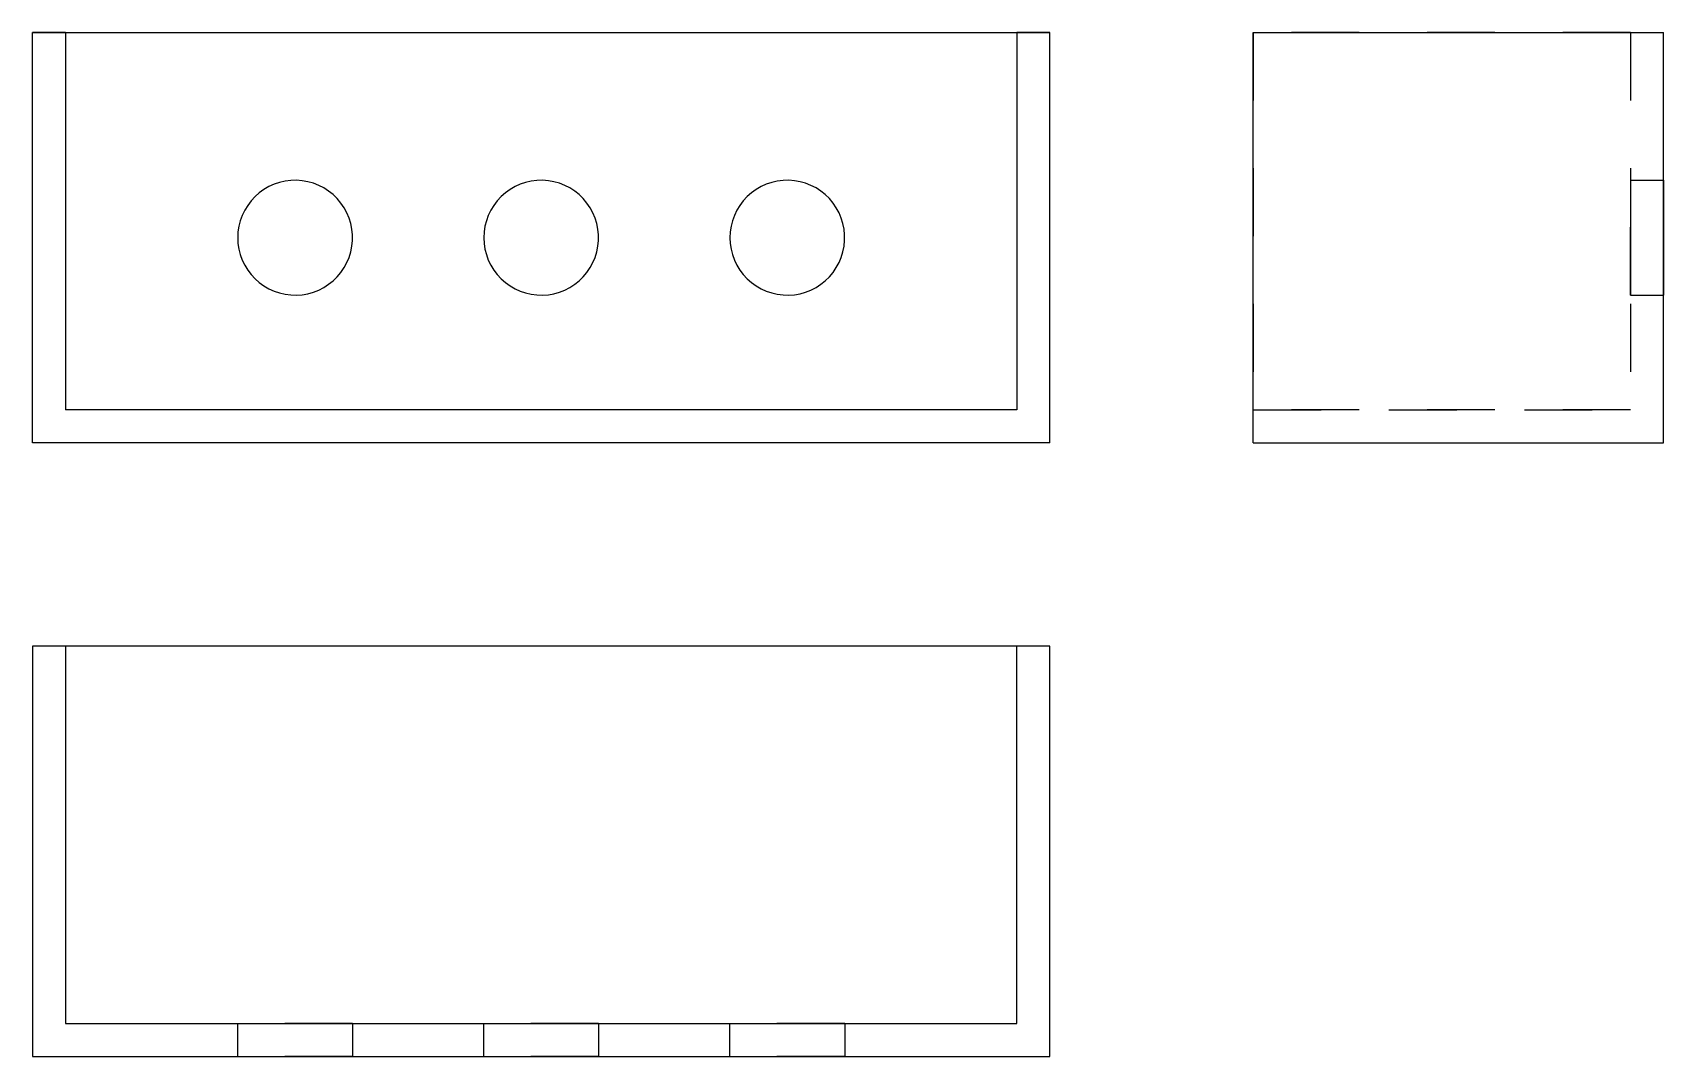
# Model space of a CAD drawing. Extents: x 0 to 2.4, y 0 to 1.51.
import ezdxf

# ---------------------------------------------------------------- set-up
doc = ezdxf.new("R2010")
doc.units = 0
doc.linetypes.add('HIDDEN', pattern=[0.075, 0.050025, -0.024975])
for name, color, linetype in [('FRONT', 7, 'CONTINUOUS'), ('FRONT_HID', 7, 'HIDDEN'), ('LEFT', 7, 'CONTINUOUS'), ('LEFT_HID', 7, 'HIDDEN'), ('TOP', 7, 'CONTINUOUS'), ('TOP_HID', 7, 'HIDDEN')]:
    doc.layers.add(name, color=color, linetype=linetype)

msp = doc.modelspace()

# ---------------------------------------------------------------- linework, layer by layer
at = {"layer": 'FRONT'}
for p, q in [((0, 0.904839), (0, 1.509677)), ((0.048387, 1.509677), (0, 1.509677)), ((0.048387, 1.509677), (1.451613, 1.509677)), ((0.048387, 1.509677), (0.048387, 0.953226)), ((1.5, 1.509677), (1.451613, 1.509677)), ((1.451613, 1.509677), (1.451613, 0.953226)), ((1.5, 0.904839), (1.5, 1.509677)), ((0.341155, 1.278389), (0.334301, 1.273462)), ((0.348466, 1.28261), (0.341155, 1.278389)), ((0.356161, 1.286082), (0.348466, 1.28261)), ((0.364163, 1.288771), (0.356161, 1.286082)), ((0.372393, 1.290649), (0.364163, 1.288771)), ((0.380769, 1.291699), (0.372393, 1.290649)), ((0.389208, 1.291909), (0.380769, 1.291699)), ((0.397626, 1.291278), (0.389208, 1.291909)), ((0.405939, 1.289812), (0.397626, 1.291278)), ((0.414065, 1.287526), (0.405939, 1.289812)), ((0.421924, 1.284442), (0.414065, 1.287526)), ((0.429435, 1.280591), (0.421924, 1.284442)), ((0.436527, 1.276011), (0.429435, 1.280591)), ((0.443127, 1.270748), (0.436527, 1.276011)), ((0.704059, 1.278389), (0.697204, 1.273462)), ((0.711369, 1.28261), (0.704059, 1.278389)), ((0.719064, 1.286082), (0.711369, 1.28261)), ((0.727066, 1.288771), (0.719064, 1.286082)), ((0.735296, 1.290649), (0.727066, 1.288771)), ((0.743672, 1.291699), (0.735296, 1.290649)), ((0.752111, 1.291909), (0.743672, 1.291699)), ((0.760529, 1.291278), (0.752111, 1.291909)), ((0.768842, 1.289812), (0.760529, 1.291278)), ((0.776969, 1.287526), (0.768842, 1.289812)), ((0.784827, 1.284442), (0.776969, 1.287526)), ((0.792339, 1.280591), (0.784827, 1.284442)), ((0.79943, 1.276011), (0.792339, 1.280591)), ((0.80603, 1.270748), (0.79943, 1.276011)), ((1.066962, 1.278389), (1.060108, 1.273462)), ((1.074272, 1.28261), (1.066962, 1.278389)), ((1.081967, 1.286082), (1.074272, 1.28261)), ((1.089969, 1.288771), (1.081967, 1.286082)), ((1.098199, 1.290649), (1.089969, 1.288771)), ((1.106575, 1.291699), (1.098199, 1.290649)), ((1.115014, 1.291909), (1.106575, 1.291699)), ((1.123432, 1.291278), (1.115014, 1.291909)), ((1.131746, 1.289812), (1.123432, 1.291278)), ((1.139872, 1.287526), (1.131746, 1.289812)), ((1.14773, 1.284442), (1.139872, 1.287526)), ((1.155242, 1.280591), (1.14773, 1.284442)), ((1.162333, 1.276011), (1.155242, 1.280591)), ((1.168933, 1.270748), (1.162333, 1.276011)), ((0.317133, 1.254959), (0.312731, 1.247755)), ((0.32223, 1.261688), (0.317133, 1.254959)), ((0.327972, 1.267876), (0.32223, 1.261688)), ((0.334301, 1.273462), (0.327972, 1.267876)), ((0.44917, 1.264853), (0.443127, 1.270748)), ((0.454596, 1.258387), (0.44917, 1.264853)), ((0.459351, 1.251412), (0.454596, 1.258387)), ((0.463388, 1.243998), (0.459351, 1.251412)), ((0.680036, 1.254959), (0.675634, 1.247755)), ((0.685133, 1.261688), (0.680036, 1.254959)), ((0.690875, 1.267876), (0.685133, 1.261688)), ((0.697204, 1.273462), (0.690875, 1.267876)), ((0.812073, 1.264853), (0.80603, 1.270748)), ((0.817499, 1.258387), (0.812073, 1.264853)), ((0.822254, 1.251412), (0.817499, 1.258387)), ((0.826292, 1.243998), (0.822254, 1.251412)), ((1.042939, 1.254959), (1.038538, 1.247755)), ((1.048037, 1.261688), (1.042939, 1.254959)), ((1.053778, 1.267876), (1.048037, 1.261688)), ((1.060108, 1.273462), (1.053778, 1.267876)), ((1.174976, 1.264853), (1.168933, 1.270748)), ((1.180402, 1.258387), (1.174976, 1.264853)), ((1.185158, 1.251412), (1.180402, 1.258387)), ((1.189195, 1.243998), (1.185158, 1.251412)), ((0.306181, 1.232217), (0.304098, 1.224037)), ((0.309069, 1.24015), (0.306181, 1.232217)), ((0.312731, 1.247755), (0.309069, 1.24015)), ((0.466668, 1.236219), (0.463388, 1.243998)), ((0.469156, 1.228153), (0.466668, 1.236219)), ((0.470828, 1.219879), (0.469156, 1.228153)), ((0.669085, 1.232217), (0.667002, 1.224037)), ((0.671972, 1.24015), (0.669085, 1.232217)), ((0.675634, 1.247755), (0.671972, 1.24015)), ((0.829571, 1.236219), (0.826292, 1.243998)), ((0.832059, 1.228153), (0.829571, 1.236219)), ((0.833732, 1.219879), (0.832059, 1.228153)), ((1.031988, 1.232217), (1.029905, 1.224037)), ((1.034875, 1.24015), (1.031988, 1.232217)), ((1.038538, 1.247755), (1.034875, 1.24015)), ((1.192474, 1.236219), (1.189195, 1.243998)), ((1.194962, 1.228153), (1.192474, 1.236219)), ((1.196635, 1.219879), (1.194962, 1.228153)), ((0.30284, 1.215689), (0.302419, 1.207258)), ((0.302419, 1.207258), (0.30284, 1.198827)), ((0.304098, 1.224037), (0.30284, 1.215689)), ((0.471669, 1.211479), (0.470828, 1.219879)), ((0.470828, 1.194638), (0.471669, 1.203037)), ((0.471669, 1.203037), (0.471669, 1.211479)), ((0.665743, 1.215689), (0.665323, 1.207258)), ((0.665323, 1.207258), (0.665743, 1.198827)), ((0.667002, 1.224037), (0.665743, 1.215689)), ((0.834572, 1.211479), (0.833732, 1.219879)), ((0.833732, 1.194638), (0.834572, 1.203037)), ((0.834572, 1.203037), (0.834572, 1.211479)), ((1.028647, 1.215689), (1.028226, 1.207258)), ((1.028226, 1.207258), (1.028647, 1.198827)), ((1.029905, 1.224037), (1.028647, 1.215689)), ((1.197475, 1.211479), (1.196635, 1.219879)), ((1.196635, 1.194638), (1.197475, 1.203037)), ((1.197475, 1.203037), (1.197475, 1.211479)), ((0.30284, 1.198827), (0.304098, 1.19048)), ((0.304098, 1.19048), (0.306181, 1.182299)), ((0.306181, 1.182299), (0.309069, 1.174366)), ((0.466668, 1.178297), (0.469156, 1.186363)), ((0.469156, 1.186363), (0.470828, 1.194638)), ((0.665743, 1.198827), (0.667002, 1.19048)), ((0.667002, 1.19048), (0.669085, 1.182299)), ((0.669085, 1.182299), (0.671972, 1.174366)), ((0.829571, 1.178297), (0.832059, 1.186363)), ((0.832059, 1.186363), (0.833732, 1.194638)), ((1.028647, 1.198827), (1.029905, 1.19048)), ((1.029905, 1.19048), (1.031988, 1.182299)), ((1.031988, 1.182299), (1.034875, 1.174366)), ((1.192474, 1.178297), (1.194962, 1.186363)), ((1.194962, 1.186363), (1.196635, 1.194638)), ((0.309069, 1.174366), (0.312731, 1.166761)), ((0.312731, 1.166761), (0.317133, 1.159558)), ((0.317133, 1.159558), (0.32223, 1.152828)), ((0.44917, 1.149663), (0.454596, 1.156129)), ((0.454596, 1.156129), (0.459351, 1.163104)), ((0.459351, 1.163104), (0.463388, 1.170518)), ((0.463388, 1.170518), (0.466668, 1.178297)), ((0.671972, 1.174366), (0.675634, 1.166761)), ((0.675634, 1.166761), (0.680036, 1.159558)), ((0.680036, 1.159558), (0.685133, 1.152828)), ((0.812073, 1.149663), (0.817499, 1.156129)), ((0.817499, 1.156129), (0.822254, 1.163104)), ((0.822254, 1.163104), (0.826292, 1.170518)), ((0.826292, 1.170518), (0.829571, 1.178297)), ((1.034875, 1.174366), (1.038538, 1.166761)), ((1.038538, 1.166761), (1.042939, 1.159558)), ((1.042939, 1.159558), (1.048037, 1.152828)), ((1.174976, 1.149663), (1.180402, 1.156129)), ((1.180402, 1.156129), (1.185158, 1.163104)), ((1.185158, 1.163104), (1.189195, 1.170518)), ((1.189195, 1.170518), (1.192474, 1.178297)), ((0.32223, 1.152828), (0.327972, 1.14664)), ((0.327972, 1.14664), (0.334301, 1.141055)), ((0.334301, 1.141055), (0.341155, 1.136127)), ((0.341155, 1.136127), (0.348466, 1.131906)), ((0.348466, 1.131906), (0.356161, 1.128434)), ((0.421924, 1.130074), (0.429435, 1.133925)), ((0.429435, 1.133925), (0.436527, 1.138505)), ((0.436527, 1.138505), (0.443127, 1.143769)), ((0.443127, 1.143769), (0.44917, 1.149663)), ((0.685133, 1.152828), (0.690875, 1.14664)), ((0.690875, 1.14664), (0.697204, 1.141055)), ((0.697204, 1.141055), (0.704059, 1.136127)), ((0.704059, 1.136127), (0.711369, 1.131906)), ((0.711369, 1.131906), (0.719064, 1.128434)), ((0.784827, 1.130074), (0.792339, 1.133925)), ((0.792339, 1.133925), (0.79943, 1.138505)), ((0.79943, 1.138505), (0.80603, 1.143769)), ((0.80603, 1.143769), (0.812073, 1.149663)), ((1.048037, 1.152828), (1.053778, 1.14664)), ((1.053778, 1.14664), (1.060108, 1.141055)), ((1.060108, 1.141055), (1.066962, 1.136127)), ((1.066962, 1.136127), (1.074272, 1.131906)), ((1.074272, 1.131906), (1.081967, 1.128434)), ((1.14773, 1.130074), (1.155242, 1.133925)), ((1.155242, 1.133925), (1.162333, 1.138505)), ((1.162333, 1.138505), (1.168933, 1.143769)), ((1.168933, 1.143769), (1.174976, 1.149663)), ((0.356161, 1.128434), (0.364163, 1.125746)), ((0.364163, 1.125746), (0.372393, 1.123867)), ((0.372393, 1.123867), (0.380769, 1.122817)), ((0.380769, 1.122817), (0.389208, 1.122607)), ((0.389208, 1.122607), (0.397626, 1.123238)), ((0.397626, 1.123238), (0.405939, 1.124704)), ((0.405939, 1.124704), (0.414065, 1.12699)), ((0.414065, 1.12699), (0.421924, 1.130074)), ((0.719064, 1.128434), (0.727066, 1.125746)), ((0.727066, 1.125746), (0.735296, 1.123867)), ((0.735296, 1.123867), (0.743672, 1.122817)), ((0.743672, 1.122817), (0.752111, 1.122607)), ((0.752111, 1.122607), (0.760529, 1.123238)), ((0.760529, 1.123238), (0.768842, 1.124704)), ((0.768842, 1.124704), (0.776969, 1.12699)), ((0.776969, 1.12699), (0.784827, 1.130074)), ((1.081967, 1.128434), (1.089969, 1.125746)), ((1.089969, 1.125746), (1.098199, 1.123867)), ((1.098199, 1.123867), (1.106575, 1.122817)), ((1.106575, 1.122817), (1.115014, 1.122607)), ((1.115014, 1.122607), (1.123432, 1.123238)), ((1.123432, 1.123238), (1.131746, 1.124704)), ((1.131746, 1.124704), (1.139872, 1.12699)), ((1.139872, 1.12699), (1.14773, 1.130074)), ((1.451613, 0.953226), (0.048387, 0.953226)), ((1.5, 0.904839), (0, 0.904839))]:
    msp.add_line(p, q, dxfattribs=at)
at = {"layer": 'FRONT_HID', "linetype": 'HIDDEN'}
msp.add_line((0, 1.509677), (1.5, 1.509677), dxfattribs=at)
at = {"layer": 'LEFT'}
for p, q in [((1.8, 0.904839), (1.8, 1.509677)), ((1.8, 1.509677), (2.404839, 1.509677)), ((2.404839, 0.904839), (2.404839, 1.509677)), ((1.8, 0.904839), (2.404839, 0.904839))]:
    msp.add_line(p, q, dxfattribs=at)
at = {"layer": 'LEFT_HID', "linetype": 'HIDDEN'}
for p, q in [((2.356452, 1.509677), (1.8, 1.509677)), ((1.8, 1.509677), (2.356452, 1.509677)), ((1.8, 1.509677), (1.8, 0.953226)), ((1.8, 1.509677), (1.8, 0.953226)), ((2.356452, 1.509677), (2.356452, 0.953226)), ((2.356452, 1.509677), (2.356452, 0.953226)), ((2.356452, 1.122581), (2.356452, 1.291935)), ((2.356452, 1.291935), (2.356452, 1.207258)), ((2.356452, 1.122581), (2.356452, 1.291935)), ((2.356452, 1.291935), (2.356452, 1.207258)), ((2.356452, 1.122581), (2.356452, 1.291935)), ((2.356452, 1.291935), (2.356452, 1.207258)), ((2.356452, 1.291935), (2.404839, 1.291935)), ((2.356452, 1.291935), (2.404839, 1.291935)), ((2.356452, 1.291935), (2.404839, 1.291935)), ((2.404839, 1.122581), (2.404839, 1.291935)), ((2.404839, 1.291935), (2.404839, 1.207258)), ((2.404839, 1.122581), (2.404839, 1.291935)), ((2.404839, 1.291935), (2.404839, 1.207258)), ((2.404839, 1.122581), (2.404839, 1.291935)), ((2.404839, 1.291935), (2.404839, 1.207258)), ((2.356452, 1.207258), (2.356452, 1.122581)), ((2.356452, 1.207258), (2.356452, 1.122581)), ((2.356452, 1.207258), (2.356452, 1.122581)), ((2.404839, 1.207258), (2.404839, 1.122581)), ((2.404839, 1.207258), (2.404839, 1.122581)), ((2.404839, 1.207258), (2.404839, 1.122581)), ((2.356452, 1.122581), (2.404839, 1.122581)), ((2.356452, 1.122581), (2.404839, 1.122581)), ((2.356452, 1.122581), (2.404839, 1.122581)), ((1.8, 0.953226), (2.356452, 0.953226)), ((2.356452, 0.953226), (1.8, 0.953226))]:
    msp.add_line(p, q, dxfattribs=at)
at = {"layer": 'TOP'}
for p, q in [((0, 0.604839), (0, 0)), ((0.048387, 0.604839), (0, 0.604839)), ((0.048387, 0.604839), (0.048387, 0.048387)), ((1.451613, 0.604839), (0.048387, 0.604839)), ((1.5, 0.604839), (1.451613, 0.604839)), ((1.451613, 0.048387), (1.451613, 0.604839)), ((1.5, 0), (1.5, 0.604839)), ((0.048387, 0.048387), (1.451613, 0.048387)), ((0, 0), (1.5, 0))]:
    msp.add_line(p, q, dxfattribs=at)
at = {"layer": 'TOP_HID', "linetype": 'HIDDEN'}
for p, q in [((1.5, 0.604839), (0, 0.604839)), ((0.302419, 0), (0.302419, 0.048387)), ((0.302419, 0.048387), (0.471774, 0.048387)), ((0.471774, 0.048387), (0.302419, 0.048387)), ((0.471774, 0.048387), (0.471774, 0)), ((0.665323, 0), (0.665323, 0.048387)), ((0.665323, 0.048387), (0.834677, 0.048387)), ((0.834677, 0.048387), (0.665323, 0.048387)), ((0.834677, 0.048387), (0.834677, 0)), ((1.028226, 0), (1.028226, 0.048387)), ((1.028226, 0.048387), (1.197581, 0.048387)), ((1.197581, 0.048387), (1.028226, 0.048387)), ((1.197581, 0.048387), (1.197581, 0)), ((0.302419, 0), (0.471774, 0)), ((0.471774, 0), (0.302419, 0)), ((0.665323, 0), (0.834677, 0)), ((0.834677, 0), (0.665323, 0)), ((1.028226, 0), (1.197581, 0)), ((1.197581, 0), (1.028226, 0))]:
    msp.add_line(p, q, dxfattribs=at)

doc.saveas('drawing.dxf')
